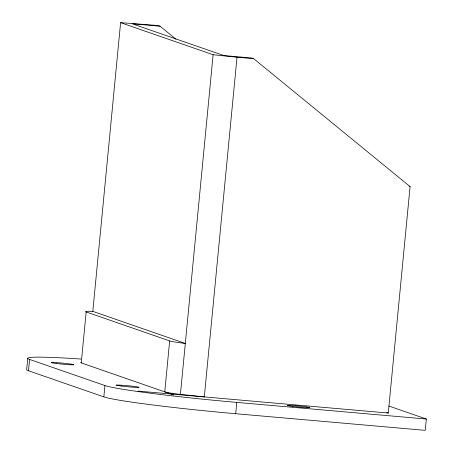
<?xml version="1.0" encoding="UTF-8"?>
<svg xmlns="http://www.w3.org/2000/svg" width="453" height="453" viewBox="0 0 453 453"><rect width="100%" height="100%" fill="white"/><g stroke="black" fill="none" stroke-linecap="round" stroke-linejoin="round"><path stroke-width="0.68" d="M27.758 358.238L26.665 369.563A113.867 5.164 5.5 0 0 28.494 370.752L103.839 396.879A113.867 5.164 5.5 0 0 235.696 413.719L425.242 430.35L426.335 419.025L388.98 406.075M28.494 370.752L29.587 359.427A113.867 5.164 5.5 0 1 80.945 359.036M173.607 394.931L81.263 362.91L86.166 311.958A34.162 1.552 5.5 0 1 91.648 311.319L92.808 311.37L185.317 343.448L183.771 343.266A34.162 1.552 5.5 0 1 169.654 340.911L86.166 311.958M92.808 311.37L120.611 22.65L158.035 25.521L160.073 26.223L175.923 39.196M103.839 396.879L104.926 385.554L29.587 359.427M169.654 340.911L164.75 391.862A34.162 1.552 5.5 0 0 178.867 394.218L204.309 396.913L237.015 57.242L253.737 58.709L410.084 186.602L388.278 413.051L137.967 391.092M180.407 394.399L213.114 54.728L120.611 22.65M235.696 413.719L236.789 402.4A113.867 5.164 5.5 0 1 104.926 385.554M160.073 26.223L132.197 23.777L223.827 55.555L251.704 58.001L253.737 58.709M236.789 402.4L426.335 419.025M237.015 57.242L213.114 54.728M409.065 186.251L410.084 186.602M386.749 412.524L388.278 413.051M81.263 362.91A34.162 1.552 5.5 0 1 80.821 362.462M292.774 406.386A11.387 0.515 5.5 0 0 309.931 407.598A11.387 0.515 5.5 0 0 293.085 405.52A11.387 0.515 5.5 0 0 292.774 406.386M56.11 363.448A11.387 0.515 5.5 0 0 73.85 364.767A11.387 0.515 5.5 0 0 57.701 362.706A11.387 0.515 5.5 0 0 56.11 363.448M121.268 386.047A11.387 0.515 5.5 0 0 139.009 387.366A11.387 0.515 5.5 0 0 122.859 385.299A11.387 0.515 5.5 0 0 121.268 386.047"/></g></svg>
